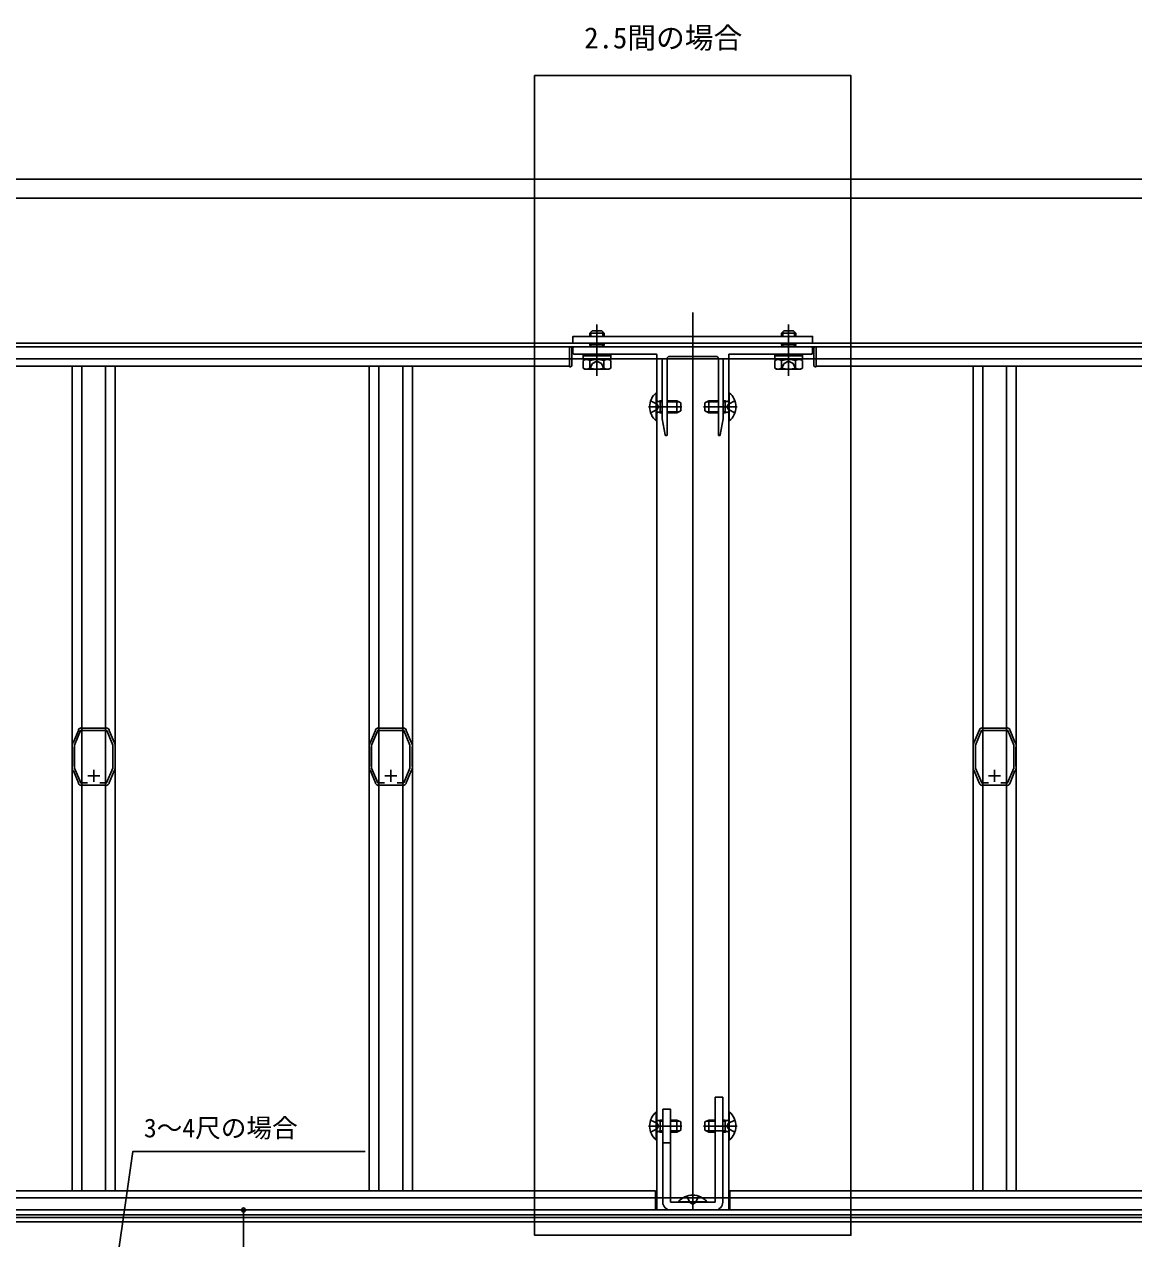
# Model space of a CAD drawing. Units: millimetres, scale not verified. Extents: x -700 to 700, y -1044 to 1038.
# Drawn here: x -237 to 226, y -523 to -16 of the extents above; entities that cross this region are included whole.
import ezdxf
from ezdxf.enums import TextEntityAlignment as Align

# ---------------------------------------------------------------- set-up
doc = ezdxf.new("R2010")
doc.units = ezdxf.units.MM
doc.header["$LTSCALE"] = 6
for name, color, linetype in [('0-1_USER1', 3, 'Continuous'), ('0-3_YKK_11E', 7, 'Continuous'), ('0-4_YKK_12', 2, 'Continuous'), ('0-5_YKK_13', 4, 'Continuous'), ('0-6_YKK_D', 6, 'Continuous')]:
    doc.layers.add(name, color=color, linetype=linetype)
doc.styles.add('ＭＳ ゴシック', font='')
doc.styles.get('ＭＳ ゴシック').set_extended_font_data('MS Gothic')

msp = doc.modelspace()

# ---------------------------------------------------------------- linework, layer by layer
at = {"layer": '0-3_YKK_11E'}
for p, q in [((-208, -327.1), (-208, -332.1)), ((-84, -327.1), (-84, -332.1)), ((168, -327.1), (168, -332.1)), ((-205.5, -329.6), (-210.5, -329.6)), ((-81.5, -329.6), (-86.5, -329.6)), ((165.5, -329.6), (170.5, -329.6))]:
    msp.add_line(p, q, dxfattribs=at)
for points in [[(-216.883, -316.301), (-216.683, -315.824), (-216.585, -315.721), (-216.488, -315.619), (-214.409, -310.675), (-214.403, -310.538), (-214.388, -310.383)], [(-205.41, -332.6), (-202.598, -332.6), (-200, -326.418), (-200, -316.782), (-202.556, -310.7), (-213.444, -310.7), (-216, -316.781), (-216, -326.418), (-213.402, -332.6), (-210.59, -332.6)], [(-213.22, -309.608), (-213.072, -309.653), (-212.943, -309.7)], [(-212.943, -309.7), (-203.057, -309.7), (-202.929, -309.653), (-202.78, -309.608)], [(-201.613, -310.383), (-201.597, -310.538), (-201.591, -310.675), (-199.512, -315.619), (-199.415, -315.721), (-199.317, -315.824), (-199.117, -316.301)], [(-92.883, -316.301), (-92.683, -315.824), (-92.585, -315.721), (-92.488, -315.619), (-90.409, -310.675), (-90.403, -310.538), (-90.388, -310.383)], [(-81.41, -332.6), (-78.598, -332.6), (-76, -326.418), (-76, -316.782), (-78.556, -310.7), (-89.444, -310.7), (-92, -316.781), (-92, -326.418), (-89.402, -332.6), (-86.59, -332.6)], [(-89.22, -309.608), (-89.072, -309.653), (-88.943, -309.7)], [(-88.943, -309.7), (-79.057, -309.7), (-78.929, -309.653), (-78.78, -309.608)], [(-77.613, -310.383), (-77.597, -310.538), (-77.591, -310.675), (-75.512, -315.619), (-75.415, -315.721), (-75.317, -315.824), (-75.117, -316.301)], [(161.613, -310.383), (161.597, -310.538), (161.591, -310.675), (159.512, -315.619), (159.415, -315.721), (159.317, -315.824), (159.117, -316.301)], [(165.41, -332.6), (162.598, -332.6), (160, -326.418), (160, -316.782), (162.556, -310.7), (173.444, -310.7), (176, -316.781), (176, -326.418), (173.402, -332.6), (170.59, -332.6)], [(172.943, -309.7), (163.057, -309.7), (162.929, -309.653), (162.78, -309.608)], [(173.22, -309.608), (173.072, -309.653), (172.943, -309.7)], [(176.883, -316.301), (176.683, -315.824), (176.585, -315.721), (176.488, -315.619), (174.409, -310.675), (174.403, -310.538), (174.388, -310.383)], [(-217, -326.318), (-217, -325.8), (-216.95, -325.668), (-216.9, -325.535), (-216.9, -317.665), (-216.95, -317.532), (-217, -317.4), (-217, -316.882)], [(-199, -316.882), (-199, -317.4), (-199.05, -317.532), (-199.1, -317.665), (-199.1, -325.535), (-199.05, -325.668), (-199, -325.8), (-199, -326.318)], [(-93, -326.318), (-93, -325.8), (-92.95, -325.668), (-92.9, -325.535), (-92.9, -317.665), (-92.95, -317.532), (-93, -317.4), (-93, -316.882)], [(-75, -316.882), (-75, -317.4), (-75.05, -317.532), (-75.1, -317.665), (-75.1, -325.535), (-75.05, -325.668), (-75, -325.8), (-75, -326.318)], [(159, -316.882), (159, -317.4), (159.05, -317.532), (159.1, -317.665), (159.1, -325.535), (159.05, -325.668), (159, -325.8), (159, -326.318)], [(177, -326.318), (177, -325.8), (176.95, -325.668), (176.9, -325.535), (176.9, -317.665), (176.95, -317.532), (177, -317.4), (177, -316.882)], [(-214.388, -332.817), (-214.403, -332.662), (-214.409, -332.525), (-216.488, -327.581), (-216.585, -327.479), (-216.683, -327.376), (-216.883, -326.899)], [(-199.117, -326.899), (-199.317, -327.376), (-199.415, -327.479), (-199.512, -327.581), (-201.591, -332.525), (-201.597, -332.662), (-201.612, -332.817)], [(-90.388, -332.817), (-90.403, -332.662), (-90.409, -332.525), (-92.488, -327.581), (-92.585, -327.479), (-92.683, -327.376), (-92.883, -326.899)], [(-75.117, -326.899), (-75.317, -327.376), (-75.415, -327.479), (-75.512, -327.581), (-77.591, -332.525), (-77.597, -332.662), (-77.612, -332.817)], [(159.117, -326.899), (159.317, -327.376), (159.415, -327.479), (159.512, -327.581), (161.591, -332.525), (161.597, -332.662), (161.612, -332.817)], [(174.388, -332.817), (174.403, -332.662), (174.409, -332.525), (176.488, -327.581), (176.585, -327.479), (176.683, -327.376), (176.883, -326.899)], [(-202.78, -333.593), (-202.929, -333.547), (-203.057, -333.5), (-212.943, -333.5), (-213.071, -333.547), (-213.22, -333.593)], [(-78.78, -333.593), (-78.929, -333.547), (-79.057, -333.5), (-88.943, -333.5), (-89.071, -333.547), (-89.22, -333.593)], [(162.78, -333.593), (162.929, -333.547), (163.057, -333.5), (172.943, -333.5), (173.071, -333.547), (173.22, -333.593)]]:
    msp.add_lwpolyline(points, dxfattribs=at)
for centre, start, end in [((-213.07, -311.1), 95.73925, 151.44438), ((-202.93, -311.1), 28.55565, 84.26079), ((-89.07, -311.1), 95.73925, 151.44438), ((-78.93, -311.1), 28.55565, 84.26079), ((162.93, -311.1), 95.73921, 151.44435), ((173.07, -311.1), 28.55562, 84.26075), ((-215.5, -316.882), 157.21255, 180.00006), ((-200.5, -316.882), 359.99998, 22.78771), ((-91.5, -316.882), 157.21255, 180.00006), ((-76.5, -316.882), 359.99998, 22.78771), ((160.5, -316.882), 157.21229, 180.00002), ((175.5, -316.882), 359.99994, 22.78745), ((-215.5, -326.318), 180, 202.78773), ((-200.5, -326.318), 337.21234, 0.00008), ((-91.5, -326.318), 180, 202.78773), ((-76.5, -326.318), 337.21234, 0.00008), ((160.5, -326.318), 179.99992, 202.78766), ((175.5, -326.318), 337.21227, 0), ((-213.07, -332.1), 208.55592, 264.26083), ((-202.93, -332.1), 275.73914, 331.44347), ((-89.07, -332.1), 208.55592, 264.26083), ((-78.93, -332.1), 275.73914, 331.44347), ((162.93, -332.1), 208.55653, 264.26086), ((173.07, -332.1), 275.73917, 331.44408)]:
    msp.add_arc(centre, 1.5, start, end, dxfattribs=at)
at = {"layer": '0-4_YKK_12'}
for p, q in [((504.5, -80.703), (-420.5, -80.703)), ((504.5, -88.703), (-420.5, -88.703)), ((42, -136.303), (42, -510.703)), ((504.5, -149.203), (-420.5, -149.203)), ((504.5, -150.703), (-420.5, -150.703)), ((-420, -150.7), (-9.5, -150.7)), ((504, -150.7), (93.5, -150.7)), ((504.5, -155.703), (-420.5, -155.703)), ((27, -155.703), (27, -510.7)), ((27, -155.703), (57, -155.703)), ((57, -155.703), (57, -510.7)), ((-420, -158.7), (-9.5, -158.7)), ((-217, -158.7), (-217, -502.7)), ((-212.943, -158.7), (-212.943, -502.7)), ((-203.057, -158.7), (-203.057, -502.7)), ((-199, -158.7), (-199, -502.7)), ((-93, -158.7), (-93, -502.7)), ((-88.943, -158.7), (-88.943, -502.7)), ((-79.057, -158.7), (-79.057, -502.7)), ((-75, -158.7), (-75, -502.7)), ((504, -158.7), (93.5, -158.7)), ((159, -158.7), (159, -502.7)), ((163.057, -158.7), (163.057, -502.7)), ((172.943, -158.7), (172.943, -502.7)), ((177, -158.7), (177, -502.7)), ((-610.5, -505.7), (579.5, -505.7)), ((-420, -502.7), (26.5, -502.7)), ((26.5, -510.7), (26.5, -502.7)), ((504, -502.7), (57.5, -502.7)), ((57.5, -510.7), (57.5, -502.7)), ((504.5, -510.7), (-420.5, -510.7)), ((-420, -510.7), (26.5, -510.7)), ((27, -510.7), (57, -510.7)), ((504, -510.7), (57.5, -510.7)), ((504.5, -515.7), (-420.5, -515.7)), ((487, -512.7), (-403, -512.7)), ((487, -513.9), (-403, -513.9))]:
    msp.add_line(p, q, dxfattribs=at)
msp.add_lwpolyline([(-23.984, -37.561), (107.984, -37.561), (107.984, -521.255), (-23.984, -521.255)], close=True, dxfattribs=at)
for points in [[(-9.5, -150.7), (-9.5, -155.7), (-9.5, -158.7)], [(93.5, -150.7), (93.5, -155.7), (93.5, -158.7)]]:
    msp.add_lwpolyline(points, dxfattribs=at)
at = {"layer": '0-5_YKK_13'}
for p, q in [((2, -162.825), (2, -141.414)), ((82, -162.825), (82, -141.414)), ((-1, -145.003), (0, -144.003)), ((-1, -145.003), (5, -145.003)), ((-1, -145.003), (-1, -146.303)), ((-0.46, -144.463), (-0.46, -146.303)), ((4, -144.003), (0, -144.003)), ((5, -145.003), (4, -144.003)), ((4.46, -144.463), (4.46, -146.303)), ((5, -146.303), (5, -145.003)), ((79, -145.003), (80, -144.003)), ((79, -145.003), (85, -145.003)), ((79, -145.003), (79, -146.303)), ((79.54, -144.463), (79.54, -146.303)), ((84, -144.003), (80, -144.003)), ((85, -145.003), (84, -144.003)), ((84.46, -144.463), (84.46, -146.303)), ((85, -146.303), (85, -145.003)), ((-8.969, -150.732), (-9.5, -150.7)), ((-8, -153.203), (-8, -151.203)), ((-7.5, -150.703), (1.542, -150.703)), ((-1, -149.203), (-1, -149.903)), ((-1, -149.903), (5, -149.903)), ((-1, -149.903), (-0.538, -150.703)), ((-0.46, -149.203), (-0.46, -150.703)), ((4.46, -149.203), (4.46, -150.703)), ((5, -149.903), (4.538, -150.703)), ((5, -149.903), (5, -149.203)), ((79, -149.203), (79, -149.903)), ((79, -149.903), (85, -149.903)), ((79, -149.903), (79.462, -150.703)), ((79.54, -149.203), (79.54, -150.703)), ((82.458, -150.703), (91.5, -150.703)), ((84.46, -149.203), (84.46, -150.703)), ((85, -149.903), (84.538, -150.703)), ((85, -149.903), (85, -149.203)), ((92, -151.203), (92, -153.203)), ((92.969, -150.732), (93.5, -150.7)), ((26.7, -153.703), (-7.5, -153.703)), ((-3, -156.003), (-3.774, -156.45)), ((-3.773, -159.557), (-3.773, -156.45)), ((7.75, -153.703), (-3.75, -153.703)), ((-3.75, -154.503), (-3.75, -156.003)), ((-3.75, -154.503), (7.75, -154.503)), ((-3.75, -156.003), (7.75, -156.003)), ((-3, -156.003), (7, -156.003)), ((-0.887, -159.557), (-0.887, -156.45)), ((4.887, -159.557), (4.887, -156.45)), ((7, -156.003), (7.773, -156.45)), ((7.75, -156.003), (7.75, -154.503)), ((7.773, -159.557), (7.773, -156.45)), ((27, -155.403), (27, -154.003)), ((29, -155.703), (27.3, -155.703)), ((29.3, -175.245), (29.3, -156.003)), ((31.3, -155.703), (31.3, -187.403)), ((51.7, -154.703), (32.3, -154.703)), ((52.7, -187.403), (52.7, -155.703)), ((54.7, -156.003), (54.7, -175.245)), ((56.7, -155.703), (55, -155.703)), ((57, -154.003), (57, -155.403)), ((91.5, -153.703), (57.3, -153.703)), ((77, -156.003), (76.226, -156.45)), ((76.227, -159.557), (76.227, -156.45)), ((87.75, -153.703), (76.25, -153.703)), ((76.25, -154.503), (76.25, -156.003)), ((76.25, -154.503), (87.75, -154.503)), ((76.25, -156.003), (87.75, -156.003)), ((77, -156.003), (87, -156.003)), ((79.113, -159.557), (79.113, -156.45)), ((84.887, -159.557), (84.887, -156.45)), ((87, -156.003), (87.773, -156.45)), ((87.75, -156.003), (87.75, -154.503)), ((87.773, -159.557), (87.773, -156.45)), ((-9.5, -159), (-9.5, -157.2)), ((-8.969, -158.968), (-9.5, -159)), ((-8.5, -158.468), (-8.5, -157.2)), ((-3, -160.003), (-3.774, -159.557)), ((-3, -160.003), (7, -160.003)), ((7, -160.003), (7.773, -159.557)), ((77, -160.003), (76.226, -159.557)), ((77, -160.003), (87, -160.003)), ((87, -160.003), (87.773, -159.557)), ((92.5, -158.468), (92.5, -157.2)), ((92.969, -158.968), (93.5, -159)), ((93.5, -159), (93.5, -157.2)), ((26.752, -169.803), (27, -169.803)), ((26.752, -169.803), (26.752, -181.603)), ((27, -181.603), (27, -169.803)), ((57, -169.803), (57, -181.603)), ((57.248, -169.803), (57, -169.803)), ((57.248, -181.603), (57.248, -169.803)), ((23.5, -175.703), (37.5, -175.703)), ((24.417, -173.203), (27.135, -174.558)), ((24.417, -178.203), (27.135, -176.848)), ((27.744, -175.703), (27.135, -174.558)), ((27.744, -175.703), (27.135, -176.848)), ((28.4, -173.636), (27.477, -173.442)), ((28.4, -173.203), (27.805, -173.419)), ((28.4, -173.203), (28.4, -178.203)), ((28.4, -173.203), (29.3, -173.203)), ((28.4, -173.636), (29.3, -173.636)), ((29.3, -180.677), (29.3, -176.161)), ((31.3, -173.203), (35.3, -173.203)), ((31.3, -173.636), (36.22, -173.636)), ((35.3, -173.203), (37, -174.003)), ((35.3, -173.203), (35.3, -178.203)), ((37, -174.003), (37, -177.403)), ((60.5, -175.703), (46.5, -175.703)), ((47, -174.003), (48.7, -173.203)), ((47, -177.403), (47, -174.003)), ((52.7, -173.636), (47.78, -173.636)), ((52.7, -173.203), (48.7, -173.203)), ((48.7, -178.203), (48.7, -173.203)), ((55.6, -173.203), (54.7, -173.203)), ((55.6, -173.636), (54.7, -173.636)), ((54.7, -176.161), (54.7, -180.677)), ((55.6, -178.203), (55.6, -173.203)), ((55.6, -173.203), (56.195, -173.419)), ((55.6, -173.636), (56.523, -173.442)), ((56.256, -175.703), (56.865, -174.558)), ((56.256, -175.703), (56.865, -176.848)), ((59.583, -173.203), (56.865, -174.558)), ((59.583, -178.203), (56.865, -176.848)), ((26.752, -181.603), (27, -181.603)), ((28.4, -177.77), (27.477, -177.963)), ((28.4, -178.203), (27.805, -177.987)), ((28.4, -177.77), (29.3, -177.77)), ((28.4, -178.203), (29.3, -178.203)), ((30.491, -187.455), (29.305, -180.729)), ((31.3, -177.77), (36.22, -177.77)), ((31.3, -178.203), (35.3, -178.203)), ((37, -177.403), (35.3, -178.203)), ((48.7, -178.203), (47, -177.403)), ((52.7, -177.77), (47.78, -177.77)), ((52.7, -178.203), (48.7, -178.203)), ((54.695, -180.729), (53.509, -187.455)), ((55.6, -177.77), (54.7, -177.77)), ((55.6, -178.203), (54.7, -178.203)), ((55.6, -177.77), (56.523, -177.963)), ((55.6, -178.203), (56.195, -177.987)), ((57.248, -181.603), (57, -181.603)), ((31, -187.703), (30.786, -187.703)), ((53.214, -187.703), (53, -187.703)), ((51.3, -463.7), (51.3, -507.5)), ((54.5, -463.7), (51.3, -463.7)), ((54.5, -507.5), (54.5, -463.7)), ((26.752, -469.8), (27, -469.8)), ((26.752, -469.8), (26.752, -481.6)), ((27, -481.6), (27, -469.8)), ((29.5, -468.7), (29.5, -507.5)), ((32.7, -468.7), (29.5, -468.7)), ((32.7, -468.7), (32.7, -507.5)), ((57, -469.8), (57, -481.6)), ((57.248, -469.8), (57, -469.8)), ((57.248, -481.6), (57.248, -469.8)), ((23.5, -475.7), (37.5, -475.7)), ((24.417, -473.2), (27.135, -474.555)), ((36.3, -475.7), (26.3, -475.7)), ((27.744, -475.7), (27.135, -474.555)), ((27.744, -475.7), (27.135, -476.845)), ((28.4, -473.633), (27.477, -473.44)), ((28.4, -473.2), (27.805, -473.416)), ((28.4, -473.2), (28.4, -478.2)), ((28.4, -473.2), (29.5, -473.2)), ((28.4, -473.633), (29.5, -473.633)), ((32.7, -473.2), (35.3, -473.2)), ((32.7, -473.633), (36.22, -473.633)), ((35.3, -473.2), (37, -474)), ((35.3, -473.2), (35.3, -478.2)), ((37, -474), (37, -477.4)), ((60.5, -475.7), (46.5, -475.7)), ((47, -474), (48.7, -473.2)), ((47, -477.4), (47, -474)), ((47.7, -475.7), (57.7, -475.7)), ((51.3, -473.633), (47.78, -473.633)), ((51.3, -473.2), (48.7, -473.2)), ((48.7, -478.2), (48.7, -473.2)), ((55.6, -473.2), (54.5, -473.2)), ((55.6, -473.633), (54.5, -473.633)), ((55.6, -478.2), (55.6, -473.2)), ((55.6, -473.2), (56.195, -473.416)), ((55.6, -473.633), (56.523, -473.44)), ((56.256, -475.7), (56.865, -474.555)), ((56.256, -475.7), (56.865, -476.845)), ((59.583, -473.2), (56.865, -474.555)), ((24.417, -478.2), (27.135, -476.845)), ((28.4, -477.767), (27.477, -477.96)), ((28.4, -478.2), (27.805, -477.984)), ((28.4, -477.767), (29.5, -477.767)), ((28.4, -478.2), (29.5, -478.2)), ((32.7, -477.767), (36.22, -477.767)), ((32.7, -478.2), (35.3, -478.2)), ((37, -477.4), (35.3, -478.2)), ((48.7, -478.2), (47, -477.4)), ((51.3, -477.767), (47.78, -477.767)), ((51.3, -478.2), (48.7, -478.2)), ((54.5, -477.7), (51.3, -477.7)), ((55.6, -477.767), (54.5, -477.767)), ((55.6, -478.2), (54.5, -478.2)), ((55.6, -477.767), (56.523, -477.96)), ((55.6, -478.2), (56.195, -477.984)), ((59.583, -478.2), (56.865, -476.845)), ((26.752, -481.6), (27, -481.6)), ((32.7, -482.7), (29.5, -482.7)), ((57.248, -481.6), (57, -481.6)), ((39.5, -504.917), (40.855, -507.635)), ((42, -504), (42, -507.5)), ((44.5, -504.917), (43.145, -507.635)), ((51.3, -507.5), (32.7, -507.5)), ((51.3, -510.7), (32.7, -510.7)), ((36.1, -507.252), (36.1, -507.5)), ((47.9, -507.252), (36.1, -507.252)), ((36.1, -507.5), (47.9, -507.5)), ((42, -508.244), (40.855, -507.635)), ((42, -508.244), (43.145, -507.635)), ((47.9, -507.252), (47.9, -507.5))]:
    msp.add_line(p, q, dxfattribs=at)
msp.add_lwpolyline([(-8, -149.203), (92, -149.203), (92, -146.303), (-8, -146.303)], close=True, dxfattribs=at)
for points in [[(-9.5, -157.2), (-9.5, -155.7), (-9.5, -150.7)], [(-8.5, -157.2), (-8.5, -155.7), (-8.5, -151.232)], [(2.458, -150.703), (42, -150.703), (81.542, -150.703)], [(92.5, -157.2), (92.5, -155.7), (92.5, -151.232)], [(93.5, -157.2), (93.5, -155.7), (93.5, -150.7)], [(-3.75, -153.703), (-3.75, -154.503), (7.75, -154.503), (7.75, -153.703)], [(-1.05, -160.006), (0.1, -157.648), (2, -156.638)], [(5.05, -160.006), (3.9, -157.648), (2, -156.638)], [(76.25, -153.703), (76.25, -154.503), (87.75, -154.503), (87.75, -153.703)], [(78.95, -160.006), (80.1, -157.648), (82, -156.638)], [(85.05, -160.006), (83.9, -157.648), (82, -156.638)]]:
    msp.add_lwpolyline(points, dxfattribs=at)
for centre, radius, start, end in [((-9, -151.232), 0.5, 0, 86.5), ((-7.5, -151.203), 0.5, 90, 180), ((1.542, -150.903), 0.2, 23.57818, 90), ((2, -150.703), 0.3, 203.57818, 336.42182), ((2.458, -150.903), 0.2, 90, 156.42182), ((81.542, -150.903), 0.2, 23.57818, 90), ((82, -150.703), 0.3, 203.57818, 336.42182), ((82.458, -150.903), 0.2, 90, 156.42182), ((91.5, -151.203), 0.5, 0, 90), ((93, -151.232), 0.5, 93.5, 180), ((-7.5, -153.203), 0.5, 180, 270), ((-2.33, -158.559), 2.556, 55.61708, 124.38292), ((2, -165.557), 9.554, 72.41276, 107.58724), ((6.33, -158.559), 2.556, 55.61708, 124.38292), ((26.7, -154.003), 0.3, 0, 90), ((27.3, -155.403), 0.3, 180, 270), ((29, -156.003), 0.3, 0, 90), ((32.3, -155.703), 1, 90, 180), ((51.7, -155.703), 1, 0, 90), ((55, -156.003), 0.3, 90, 180), ((56.7, -155.403), 0.3, 270, 0), ((57.3, -154.003), 0.3, 90, 180), ((77.67, -158.559), 2.556, 55.61708, 124.38292), ((82, -165.557), 9.554, 72.41276, 107.58724), ((86.33, -158.559), 2.556, 55.61708, 124.38292), ((91.5, -153.203), 0.5, 270, 0), ((-9, -158.468), 0.5, 273.5, 0), ((-2.33, -157.447), 2.556, 235.61708, 304.38292), ((2, -150.45), 9.554, 252.41276, 287.58724), ((6.33, -157.447), 2.556, 235.61708, 304.38292), ((77.67, -157.447), 2.556, 235.61708, 304.38292), ((82, -150.45), 9.554, 252.41276, 287.58724), ((86.33, -157.447), 2.556, 235.61708, 304.38292), ((93, -158.468), 0.5, 180, 266.5), ((31.7, -175.703), 7.7, 129.98312, 230.01688), ((52.3, -175.703), 7.7, 309.98312, 50.01688), ((27.6, -172.855), 0.6, 180, 289.96957), ((29.5, -175.245), 0.2, 180, 246.42182), ((29.5, -176.161), 0.2, 113.57818, 180), ((29.3, -175.703), 0.3, 293.57818, 66.42182), ((54.7, -175.703), 0.3, 113.57818, 246.42182), ((54.5, -175.245), 0.2, 293.57818, 0), ((54.5, -176.161), 0.2, 0, 66.42182), ((56.4, -172.855), 0.6, 250.03043, 0), ((27.6, -178.55), 0.6, 70.03043, 180), ((29.6, -180.677), 0.3, 180, 190), ((54.4, -180.677), 0.3, 350, 0), ((56.4, -178.55), 0.6, 0, 109.96957), ((31, -187.403), 0.3, 270, 0), ((53, -187.403), 0.3, 180, 270), ((30.786, -187.403), 0.3, 190, 270), ((53.214, -187.403), 0.3, 270, 350), ((31.7, -475.7), 7.7, 129.98312, 230.01688), ((52.3, -475.7), 7.7, 309.98312, 50.01688), ((27.6, -472.852), 0.6, 180, 289.96957), ((56.4, -472.852), 0.6, 250.03043, 0), ((27.6, -478.548), 0.6, 70.03043, 180), ((56.4, -478.548), 0.6, 0, 109.96957), ((42, -512.2), 7.7, 39.98312, 140.01688), ((32.7, -507.5), 3.2, 180, 270), ((51.3, -507.5), 3.2, 270, 0)]:
    msp.add_arc(centre, radius, start, end, dxfattribs=at)
at = {"layer": '0-6_YKK_D'}
for p, q in [((-165.5, -510.7), (-144.5, -510.7)), ((-145.5, -555.7), (-145.5, -510.7))]:
    msp.add_line(p, q, dxfattribs=at)
msp.add_lwpolyline([(-201.671, -555.7), (-201.185, -552.335), (-191.659, -486.302), (-94.701, -486.302)], dxfattribs=at)
msp.add_circle((-145.5, -510.7), 0.85, dxfattribs=at)

# ---------------------------------------------------------------- texts
at = {"layer": '0-1_USER1', "style": 'ＭＳ ゴシック'}
msp.add_text('2.5間の場合', height=8.798, dxfattribs=at).set_placement((-3.273, -28.836), align=Align.BOTTOM_LEFT)
at = {"layer": '0-6_YKK_D', "style": 'ＭＳ ゴシック'}
msp.add_text('3～4尺の場合', height=7.845, dxfattribs=at).set_placement((-187.049, -482.782), align=Align.BOTTOM_LEFT)

doc.saveas('drawing.dxf')
